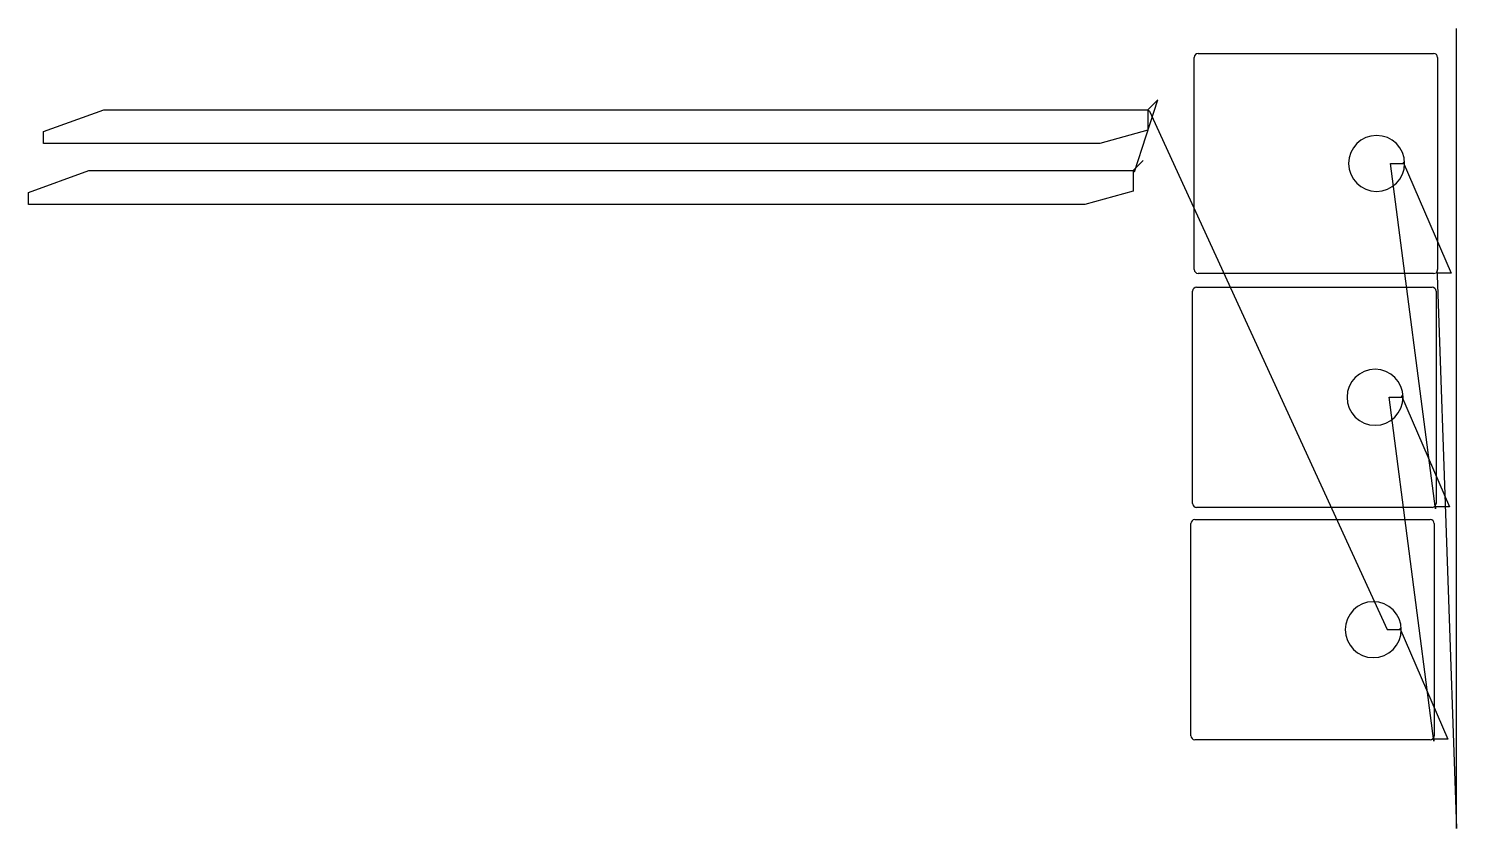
# Model space of a CAD drawing. Header units: metres. Extents: x 39 to 3608, y 0 to 2000.
import ezdxf

# ---------------------------------------------------------------- set-up
doc = ezdxf.new("R2010")
doc.units = ezdxf.units.M

msp = doc.modelspace()

# ---------------------------------------------------------------- linework, layer by layer
at = {"layer": 'TOOL_0'}
for p, q in [((3607.774, 1999), (3607.774, 2000)), ((3607.774, 1), (3607.774, 1999)), ((2952.362, 1397.546), (2952.362, 1927.946)), ((2962.362, 1937.946), (3550.762, 1937.946)), ((3560.762, 1927.946), (3560.762, 1397.546)), ((2803.267, 1641.393), (2861.597, 1821.848)), ((2861.597, 1821.848), (2836.848, 1797.1)), ((76.348, 1742.28), (226.966, 1797.1)), ((226.966, 1797.1), (2836.848, 1797.1)), ((2836.848, 1797.1), (2836.848, 1745.778)), ((2836.848, 1797.1), (2840.384, 1793.564)), ((2840.384, 1793.564), (3434.931, 497.034)), ((76.348, 1712.6), (76.348, 1742.28)), ((2836.848, 1745.778), (2716.199, 1712.6)), ((2716.199, 1712.6), (76.348, 1712.6)), ((39.231, 1590.109), (189.849, 1644.929)), ((189.849, 1644.929), (2799.731, 1644.929)), ((2824.48, 1669.677), (2799.731, 1644.929)), ((2799.731, 1644.929), (2799.731, 1593.607)), ((2799.731, 1644.929), (2803.267, 1641.393)), ((3555.596, 799.055), (3443.312, 1662.746)), ((3443.312, 1662.746), (3478.312, 1662.746)), ((3478.312, 1662.746), (3474.776, 1666.282)), ((3474.776, 1666.282), (3594.588, 1388.713)), ((39.231, 1560.429), (39.231, 1590.109)), ((2799.731, 1593.607), (2679.082, 1560.429)), ((2679.082, 1560.429), (39.231, 1560.429)), ((3550.762, 1387.546), (2962.362, 1387.546)), ((3559.588, 1388.713), (3556.689, 1389.492)), ((3558.811, 1391.612), (3559.588, 1388.713)), ((3594.588, 1388.713), (3559.588, 1388.713)), ((3559.588, 1388.713), (3559.588, 1383.713)), ((3559.588, 1383.713), (3607.774, 0)), ((2948.37, 812.888), (2948.37, 1343.288)), ((2958.37, 1353.288), (3546.77, 1353.288)), ((3556.77, 1343.288), (3556.77, 812.888)), ((3551.206, 218.001), (3439.321, 1078.088)), ((3439.321, 1078.088), (3474.321, 1078.088)), ((3474.321, 1078.088), (3470.785, 1081.624)), ((3470.785, 1081.624), (3590.596, 804.055)), ((3546.77, 802.888), (2958.37, 802.888)), ((3555.596, 804.055), (3552.697, 804.834)), ((3554.819, 806.954), (3555.596, 804.055)), ((3590.596, 804.055), (3555.596, 804.055)), ((3555.596, 804.055), (3555.596, 799.055)), ((2943.98, 231.834), (2943.98, 762.234)), ((2953.98, 772.234), (3542.38, 772.234)), ((3552.38, 762.234), (3552.38, 231.834)), ((3469.931, 497.034), (3466.395, 500.57)), ((3466.395, 500.57), (3586.206, 223.001)), ((3434.931, 497.034), (3469.931, 497.034)), ((3542.38, 221.834), (2953.98, 221.834)), ((3551.206, 223.001), (3548.307, 223.78)), ((3550.429, 225.9), (3551.206, 223.001)), ((3586.206, 223.001), (3551.206, 223.001)), ((3551.206, 223.001), (3551.206, 218.001)), ((3607.774, 0), (3607.774, 1)), ((3607.774, 1), (3607.774, 0)), ((3607.774, 0), (3607.774, 1))]:
    msp.add_line(p, q, dxfattribs=at)
for centre, radius, start, end in [((2962.362, 1927.946), 10, 90, 180), ((3550.762, 1927.946), 10, 0, 90), ((3408.312, 1662.746), 70, 0, 180), ((3408.312, 1662.746), 70, 180, 0), ((2962.362, 1397.546), 10, 180, 270), ((3550.762, 1397.546), 10, 323.601082, 0), ((3550.762, 1397.546), 10, 270, 306.349635), ((2958.37, 1343.288), 10, 90, 180), ((3546.77, 1343.288), 10, 0, 90), ((3404.321, 1078.088), 70, 0, 180), ((3404.321, 1078.088), 70, 180, 0), ((2958.37, 812.888), 10, 180, 270), ((3546.77, 812.888), 10, 270, 306.349635), ((3546.77, 812.888), 10, 323.601082, 0), ((2953.98, 762.234), 10, 90, 180), ((3542.38, 762.234), 10, 0, 90), ((3399.931, 497.034), 70, 0, 180), ((3399.931, 497.034), 70, 180, 0), ((2953.98, 231.834), 10, 180, 270), ((3542.38, 231.834), 10, 270, 306.349635), ((3542.38, 231.834), 10, 323.601082, 0)]:
    msp.add_arc(centre, radius, start, end, dxfattribs=at)

doc.saveas('drawing.dxf')
